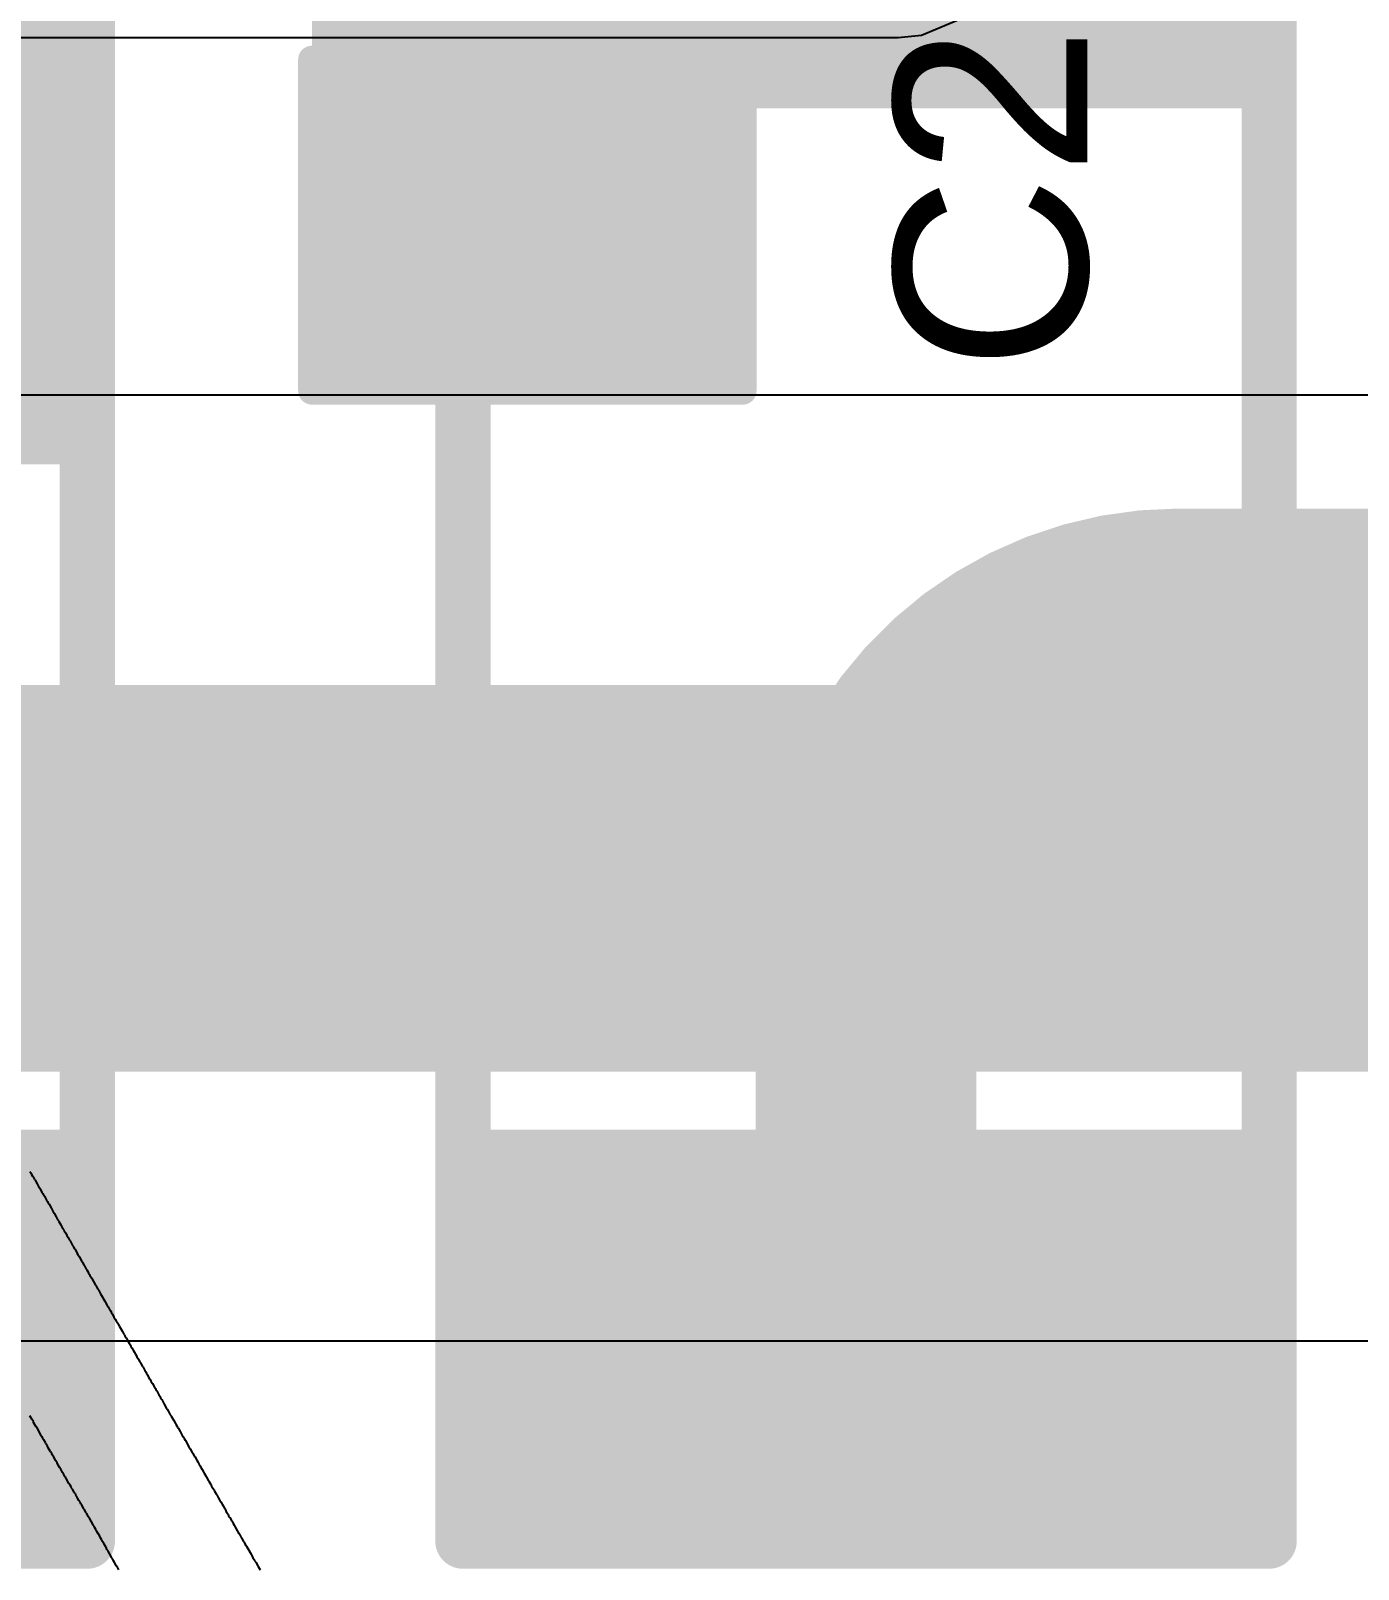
# Model space of a CAD drawing. Header units: inches. Extents: x 0 to 11.2, y -0.2 to 5.5.
# Drawn here: x 2.3409 to 2.5813, y 1.4935 to 1.7721 of the extents above; entities that cross this region are included whole.
import ezdxf

# ---------------------------------------------------------------- set-up
doc = ezdxf.new("R2010")
doc.units = ezdxf.units.IN
doc.header["$MEASUREMENT"] = 0
for name, color, linetype in [('Bottom Layer', 5, 'Continuous'), ('Bottom Overlay', 54, 'Continuous'), ('Bottom Paste', 16, 'Continuous'), ('Bottom Solder', 6, 'Continuous'), ('Top Layer', 1, 'Continuous'), ('Top Overlay', 2, 'Continuous'), ('Top Paste', 8, 'Continuous'), ('Top Solder', 216, 'Continuous')]:
    doc.layers.add(name, color=color, linetype=linetype)
doc.styles.add('Arial', font='', dxfattribs={"height": 0.2})
doc.styles.get('Arial').set_extended_font_data('Arial')

# ---------------------------------------------------------------- blocks, each defined once
blk = doc.blocks.new('RES_2512_B_16')
at = {"layer": 'Bottom Layer'}
for points in [[(-0.15945, 0.06693), (-0.09646, 0.06693), (-0.09646, -0.06693), (-0.15945, -0.06693)], [(0.09646, 0.06693), (0.15945, 0.06693), (0.15945, -0.06693), (0.09646, -0.06693)]]:
    blk.add_hatch(color=5, dxfattribs=at).paths.add_polyline_path(points)
at = {"layer": 'Bottom Paste'}
for points in [[(-0.15945, 0.06693), (-0.09646, 0.06693), (-0.09646, -0.06693), (-0.15945, -0.06693)], [(0.09646, 0.06693), (0.15945, 0.06693), (0.15945, -0.06693), (0.09646, -0.06693)]]:
    blk.add_hatch(color=16, dxfattribs=at).paths.add_polyline_path(points)
at = {"layer": 'Bottom Solder'}
for points in [[(-0.16345, 0.07093), (-0.09246, 0.07093), (-0.09246, -0.07093), (-0.16345, -0.07093)], [(0.09246, 0.07093), (0.16345, 0.07093), (0.16345, -0.07093), (0.09246, -0.07093)]]:
    blk.add_hatch(color=6, dxfattribs=at).paths.add_polyline_path(points)
at = {"layer": 'Bottom Overlay'}
for points in [[(-0.167, 0.073, 0.01, 0.01, 0), (-0.167, -0.073, 0.01, 0.01, 0)], [(-0.167, 0.073, 0.01, 0.01, 0), (0.16679, 0.073, 0.01, 0.01, 0)], [(0.16679, 0.073, 0.01, 0.01, 0), (0.16679, -0.073, 0.01, 0.01, 0)], [(-0.167, -0.073, 0.01, 0.01, 0), (0.16679, -0.073, 0.01, 0.01, 0)]]:
    blk.add_lwpolyline(points, format="xyseb", dxfattribs=at)
for points in [[(-0.1695, 0.073, 0.005, 0.005, 1), (-0.1645, 0.073, 0.005, 0.005, 1)], [(-0.1695, 0.073, 0.005, 0.005, 1), (-0.1645, 0.073, 0.005, 0.005, 1)], [(0.16429, 0.073, 0.005, 0.005, 1), (0.16929, 0.073, 0.005, 0.005, 1)], [(0.16429, 0.073, 0.005, 0.005, 1), (0.16929, 0.073, 0.005, 0.005, 1)], [(-0.1695, -0.073, 0.005, 0.005, 1), (-0.1645, -0.073, 0.005, 0.005, 1)], [(-0.1695, -0.073, 0.005, 0.005, 1), (-0.1645, -0.073, 0.005, 0.005, 1)], [(0.16429, -0.073, 0.005, 0.005, 1), (0.16929, -0.073, 0.005, 0.005, 1)], [(0.16429, -0.073, 0.005, 0.005, 1), (0.16929, -0.073, 0.005, 0.005, 1)]]:
    blk.add_lwpolyline(points, format="xyseb", close=True, dxfattribs=at)
blk = doc.blocks.new('RES_2512_19')
at = {"layer": 'Top Layer'}
for points in [[(-0.15945, 0.06693), (-0.09646, 0.06693), (-0.09646, -0.06693), (-0.15945, -0.06693)], [(0.09646, 0.06693), (0.15945, 0.06693), (0.15945, -0.06693), (0.09646, -0.06693)]]:
    blk.add_hatch(color=1, dxfattribs=at).paths.add_polyline_path(points)
at = {"layer": 'Top Paste'}
for points in [[(-0.15945, 0.06693), (-0.09646, 0.06693), (-0.09646, -0.06693), (-0.15945, -0.06693)], [(0.09646, 0.06693), (0.15945, 0.06693), (0.15945, -0.06693), (0.09646, -0.06693)]]:
    blk.add_hatch(color=8, dxfattribs=at).paths.add_polyline_path(points)
at = {"layer": 'Top Solder'}
for points in [[(-0.16345, 0.07093), (-0.09246, 0.07093), (-0.09246, -0.07093), (-0.16345, -0.07093)], [(0.09246, 0.07093), (0.16345, 0.07093), (0.16345, -0.07093), (0.09246, -0.07093)]]:
    blk.add_hatch(color=216, dxfattribs=at).paths.add_polyline_path(points)
at = {"layer": 'Top Overlay'}
for points in [[(-0.167, 0.073, 0.01, 0.01, 0), (0.16679, 0.073, 0.01, 0.01, 0)], [(-0.167, 0.073, 0.01, 0.01, 0), (-0.167, -0.073, 0.01, 0.01, 0)], [(0.16679, 0.073, 0.01, 0.01, 0), (0.16679, -0.073, 0.01, 0.01, 0)], [(-0.167, -0.073, 0.01, 0.01, 0), (0.16679, -0.073, 0.01, 0.01, 0)]]:
    blk.add_lwpolyline(points, format="xyseb", dxfattribs=at)
for points in [[(-0.1695, 0.073, 0.005, 0.005, 1), (-0.1645, 0.073, 0.005, 0.005, 1)], [(-0.1695, 0.073, 0.005, 0.005, 1), (-0.1645, 0.073, 0.005, 0.005, 1)], [(0.16429, 0.073, 0.005, 0.005, 1), (0.16929, 0.073, 0.005, 0.005, 1)], [(0.16429, 0.073, 0.005, 0.005, 1), (0.16929, 0.073, 0.005, 0.005, 1)], [(-0.1695, -0.073, 0.005, 0.005, 1), (-0.1645, -0.073, 0.005, 0.005, 1)], [(-0.1695, -0.073, 0.005, 0.005, 1), (-0.1645, -0.073, 0.005, 0.005, 1)], [(0.16429, -0.073, 0.005, 0.005, 1), (0.16929, -0.073, 0.005, 0.005, 1)], [(0.16429, -0.073, 0.005, 0.005, 1), (0.16929, -0.073, 0.005, 0.005, 1)]]:
    blk.add_lwpolyline(points, format="xyseb", close=True, dxfattribs=at)
blk = doc.blocks.new('RES_2512_B_23')
at = {"layer": 'Bottom Layer'}
for points in [[(-0.15945, 0.06693), (-0.09646, 0.06693), (-0.09646, -0.06693), (-0.15945, -0.06693)], [(0.09646, 0.06693), (0.15945, 0.06693), (0.15945, -0.06693), (0.09646, -0.06693)]]:
    blk.add_hatch(color=5, dxfattribs=at).paths.add_polyline_path(points)
at = {"layer": 'Bottom Paste'}
for points in [[(-0.15945, 0.06693), (-0.09646, 0.06693), (-0.09646, -0.06693), (-0.15945, -0.06693)], [(0.09646, 0.06693), (0.15945, 0.06693), (0.15945, -0.06693), (0.09646, -0.06693)]]:
    blk.add_hatch(color=16, dxfattribs=at).paths.add_polyline_path(points)
at = {"layer": 'Bottom Solder'}
for points in [[(-0.16345, 0.07093), (-0.09246, 0.07093), (-0.09246, -0.07093), (-0.16345, -0.07093)], [(0.09246, 0.07093), (0.16345, 0.07093), (0.16345, -0.07093), (0.09246, -0.07093)]]:
    blk.add_hatch(color=6, dxfattribs=at).paths.add_polyline_path(points)
at = {"layer": 'Bottom Overlay'}
for points in [[(-0.167, 0.073, 0.01, 0.01, 0), (-0.167, -0.073, 0.01, 0.01, 0)], [(-0.167, 0.073, 0.01, 0.01, 0), (0.16679, 0.073, 0.01, 0.01, 0)], [(0.16679, 0.073, 0.01, 0.01, 0), (0.16679, -0.073, 0.01, 0.01, 0)], [(-0.167, -0.073, 0.01, 0.01, 0), (0.16679, -0.073, 0.01, 0.01, 0)]]:
    blk.add_lwpolyline(points, format="xyseb", dxfattribs=at)
for points in [[(-0.1695, 0.073, 0.005, 0.005, 1), (-0.1645, 0.073, 0.005, 0.005, 1)], [(-0.1695, 0.073, 0.005, 0.005, 1), (-0.1645, 0.073, 0.005, 0.005, 1)], [(0.16429, 0.073, 0.005, 0.005, 1), (0.16929, 0.073, 0.005, 0.005, 1)], [(0.16429, 0.073, 0.005, 0.005, 1), (0.16929, 0.073, 0.005, 0.005, 1)], [(-0.1695, -0.073, 0.005, 0.005, 1), (-0.1645, -0.073, 0.005, 0.005, 1)], [(-0.1695, -0.073, 0.005, 0.005, 1), (-0.1645, -0.073, 0.005, 0.005, 1)], [(0.16429, -0.073, 0.005, 0.005, 1), (0.16929, -0.073, 0.005, 0.005, 1)], [(0.16429, -0.073, 0.005, 0.005, 1), (0.16929, -0.073, 0.005, 0.005, 1)]]:
    blk.add_lwpolyline(points, format="xyseb", close=True, dxfattribs=at)
blk = doc.blocks.new('C___1206_62')
at = {"layer": 'Top Layer'}
for points in [[(-0.08, 0.035), (-0.02, 0.035), (-0.02, -0.035), (-0.08, -0.035)], [(0.02, 0.035), (0.08, 0.035), (0.08, -0.035), (0.02, -0.035)]]:
    blk.add_hatch(color=1, dxfattribs=at).paths.add_polyline_path(points)
at = {"layer": 'Top Paste'}
for points in [[(-0.08, 0.035), (-0.02, 0.035), (-0.02, -0.035), (-0.08, -0.035)], [(0.02, 0.035), (0.08, 0.035), (0.08, -0.035), (0.02, -0.035)]]:
    blk.add_hatch(color=8, dxfattribs=at).paths.add_polyline_path(points)
at = {"layer": 'Top Solder'}
for points in [[(-0.084, 0.039), (-0.016, 0.039), (-0.016, -0.039), (-0.084, -0.039)], [(0.016, 0.039), (0.084, 0.039), (0.084, -0.039), (0.016, -0.039)]]:
    blk.add_hatch(color=216, dxfattribs=at).paths.add_polyline_path(points)
at = {"layer": 'Top Overlay'}
for points in [[(-0.084, 0.039, 0.005, 0.005, 0), (-0.024, 0.039, 0.005, 0.005, 0)], [(-0.084, 0.039, 0.005, 0.005, 0), (-0.084, -0.039, 0.005, 0.005, 0)], [(0.024, 0.039, 0.005, 0.005, 0), (0.084, 0.039, 0.005, 0.005, 0)], [(0.084, 0.039, 0.005, 0.005, 0), (0.084, -0.039, 0.005, 0.005, 0)], [(-0.084, -0.039, 0.005, 0.005, 0), (-0.024, -0.039, 0.005, 0.005, 0)], [(0.024, -0.039, 0.005, 0.005, 0), (0.084, -0.039, 0.005, 0.005, 0)]]:
    blk.add_lwpolyline(points, format="xyseb", dxfattribs=at)
for points in [[(-0.08525, 0.039, 0.0025, 0.0025, 1), (-0.08275, 0.039, 0.0025, 0.0025, 1)], [(-0.08525, 0.039, 0.0025, 0.0025, 1), (-0.08275, 0.039, 0.0025, 0.0025, 1)], [(-0.02525, 0.039, 0.0025, 0.0025, 1), (-0.02275, 0.039, 0.0025, 0.0025, 1)], [(0.02275, 0.039, 0.0025, 0.0025, 1), (0.02525, 0.039, 0.0025, 0.0025, 1)], [(0.08275, 0.039, 0.0025, 0.0025, 1), (0.08525, 0.039, 0.0025, 0.0025, 1)], [(0.08275, 0.039, 0.0025, 0.0025, 1), (0.08525, 0.039, 0.0025, 0.0025, 1)], [(-0.08525, -0.039, 0.0025, 0.0025, 1), (-0.08275, -0.039, 0.0025, 0.0025, 1)], [(-0.08525, -0.039, 0.0025, 0.0025, 1), (-0.08275, -0.039, 0.0025, 0.0025, 1)], [(-0.02525, -0.039, 0.0025, 0.0025, 1), (-0.02275, -0.039, 0.0025, 0.0025, 1)], [(0.02275, -0.039, 0.0025, 0.0025, 1), (0.02525, -0.039, 0.0025, 0.0025, 1)], [(0.08275, -0.039, 0.0025, 0.0025, 1), (0.08525, -0.039, 0.0025, 0.0025, 1)], [(0.08275, -0.039, 0.0025, 0.0025, 1), (0.08525, -0.039, 0.0025, 0.0025, 1)]]:
    blk.add_lwpolyline(points, format="xyseb", close=True, dxfattribs=at)

msp = doc.modelspace()

# ---------------------------------------------------------------- linework, layer by layer
at = {"layer": 'Bottom Layer'}
for points in [[(2.49216, 1.60889, 0.04, 0.04, -0.414214), (2.54881, 1.66554, 0.04, 0.04, 0)], [(2.54881, 1.66554, 0.04, 0.04, 0), (2.64379, 1.66554, 0.04, 0.04, 0)], [(2.49216, 1.53759, 0.04, 0.04, 0), (2.49216, 1.60889, 0.04, 0.04, 0)]]:
    msp.add_lwpolyline(points, format="xyseb", dxfattribs=at)
for points in [[(2.53881, 1.66554, 0.02, 0.02, 1), (2.55881, 1.66554, 0.02, 0.02, 1)], [(2.53881, 1.66554, 0.02, 0.02, 1), (2.55881, 1.66554, 0.02, 0.02, 1)], [(2.48216, 1.60889, 0.02, 0.02, 1), (2.50216, 1.60889, 0.02, 0.02, 1)], [(2.48216, 1.60889, 0.02, 0.02, 1), (2.50216, 1.60889, 0.02, 0.02, 1)], [(2.48216, 1.53759, 0.02, 0.02, 1), (2.50216, 1.53759, 0.02, 0.02, 1)]]:
    msp.add_lwpolyline(points, format="xyseb", close=True, dxfattribs=at)
at = {"layer": 'Top Layer'}
for p, q in [((2.50221, 1.77127), (2.51, 1.77449)), ((1.99701, 1.77085), (2.498, 1.77085)), ((2.498, 1.77085), (2.50221, 1.77127)), ((2.83109, 1.70609), (1.99523, 1.70609)), ((1.50482, 1.53482), (3.02, 1.53482))]:
    msp.add_line(p, q, dxfattribs=at)
msp.add_lwpolyline([(1.44717, 1.61855, 0.07, 0.07, 0), (2.89588, 1.61855, 0.07, 0.07, 0)], format="xyseb", dxfattribs=at)
at = {"layer": 'Top Overlay'}
for p, q in [((2.34077, 1.56548), (2.34095, 1.56522)), ((2.34095, 1.56522), (2.34106, 1.56493)), ((2.34106, 1.56493), (2.34123, 1.56466)), ((2.34123, 1.56466), (2.3413, 1.5646)), ((2.3413, 1.5646), (2.34134, 1.56451)), ((2.34134, 1.56451), (2.34161, 1.56402)), ((2.34161, 1.56402), (2.3417, 1.56393)), ((2.3417, 1.56393), (2.34205, 1.56327)), ((2.34205, 1.56327), (2.34232, 1.56278)), ((2.34232, 1.56278), (2.34254, 1.56247)), ((2.34254, 1.56247), (2.34267, 1.56216)), ((2.34267, 1.56216), (2.34289, 1.56176)), ((2.34289, 1.56176), (2.34307, 1.5615)), ((2.34307, 1.5615), (2.34329, 1.5611)), ((2.34329, 1.5611), (2.34343, 1.56097)), ((2.34343, 1.56097), (2.34351, 1.56074)), ((2.34351, 1.56074), (2.34378, 1.56026)), ((2.34378, 1.56026), (2.34391, 1.56004)), ((2.34391, 1.56004), (2.34413, 1.55964)), ((2.34413, 1.55964), (2.34422, 1.55955)), ((2.34422, 1.55955), (2.34458, 1.55888)), ((2.34458, 1.55888), (2.34467, 1.5588)), ((2.34467, 1.5588), (2.34484, 1.5584)), ((2.34484, 1.5584), (2.34498, 1.55818)), ((2.34498, 1.55818), (2.3452, 1.55787)), ((2.3452, 1.55787), (2.34524, 1.55769)), ((2.34524, 1.55769), (2.34553, 1.55727)), ((2.34553, 1.55727), (2.34584, 1.55665)), ((2.34584, 1.55665), (2.34595, 1.55654)), ((2.34595, 1.55654), (2.34599, 1.55645)), ((2.34599, 1.55645), (2.34635, 1.55579)), ((2.34635, 1.55579), (2.34652, 1.55548)), ((2.34652, 1.55548), (2.34681, 1.55506)), ((2.34681, 1.55506), (2.34692, 1.55481)), ((2.34692, 1.55481), (2.34697, 1.55472)), ((2.34697, 1.55472), (2.34726, 1.5543)), ((2.34726, 1.5543), (2.34745, 1.55388)), ((2.34745, 1.55388), (2.34768, 1.55353)), ((2.34768, 1.55353), (2.34794, 1.55304)), ((2.34794, 1.55304), (2.34807, 1.55291)), ((2.34807, 1.55291), (2.34816, 1.55269)), ((2.34816, 1.55269), (2.34843, 1.5522)), ((2.34843, 1.5522), (2.34852, 1.55211)), ((2.34852, 1.55211), (2.34861, 1.55189)), ((2.34861, 1.55189), (2.34883, 1.55149)), ((2.34883, 1.55149), (2.34892, 1.5514)), ((2.34892, 1.5514), (2.34927, 1.55074)), ((2.34927, 1.55074), (2.34945, 1.55047)), ((2.34945, 1.55047), (2.34967, 1.55007)), ((2.34967, 1.55007), (2.34976, 1.54999)), ((2.34976, 1.54999), (2.35011, 1.54932)), ((2.35011, 1.54932), (2.35029, 1.54906)), ((2.35029, 1.54906), (2.35033, 1.54888)), ((2.35033, 1.54888), (2.35055, 1.54848)), ((2.35055, 1.54848), (2.35064, 1.54839)), ((2.35064, 1.54839), (2.35095, 1.54782)), ((2.35095, 1.54782), (2.35108, 1.54768)), ((2.35108, 1.54768), (2.35122, 1.54737)), ((2.35122, 1.54737), (2.35139, 1.54706)), ((2.35139, 1.54706), (2.35157, 1.5468)), ((2.35157, 1.5468), (2.35162, 1.54662)), ((2.35162, 1.54662), (2.3519, 1.5462)), ((2.3519, 1.5462), (2.35197, 1.54613)), ((2.35197, 1.54613), (2.35228, 1.54556)), ((2.35228, 1.54556), (2.35263, 1.54489)), ((2.35263, 1.54489), (2.35272, 1.54481)), ((2.35272, 1.54481), (2.35277, 1.54472)), ((2.35277, 1.54472), (2.35308, 1.54414)), ((2.35308, 1.54414), (2.35317, 1.54405)), ((2.35317, 1.54405), (2.35356, 1.5433)), ((2.35356, 1.5433), (2.35374, 1.54304)), ((2.35374, 1.54304), (2.35392, 1.54273)), ((2.35392, 1.54273), (2.35432, 1.54197)), ((2.35432, 1.54197), (2.3544, 1.54188)), ((2.3544, 1.54188), (2.35476, 1.54122)), ((2.35476, 1.54122), (2.35494, 1.54095)), ((2.35494, 1.54095), (2.35525, 1.54038)), ((2.35525, 1.54038), (2.35533, 1.54029)), ((2.35533, 1.54029), (2.35547, 1.53998)), ((2.35547, 1.53998), (2.35551, 1.53989)), ((2.35551, 1.53989), (2.35571, 1.53965)), ((2.35571, 1.53965), (2.35598, 1.53912)), ((2.35598, 1.53912), (2.3562, 1.53876)), ((2.3562, 1.53876), (2.35646, 1.53832)), ((2.35646, 1.53832), (2.35664, 1.53805)), ((2.35664, 1.53805), (2.35673, 1.53783)), ((2.35673, 1.53783), (2.35699, 1.53739)), ((2.35699, 1.53739), (2.35733, 1.53679)), ((2.35733, 1.53679), (2.3575, 1.53653)), ((2.3575, 1.53653), (2.35777, 1.53604)), ((2.35777, 1.53604), (2.35786, 1.53595)), ((2.35786, 1.53595), (2.35795, 1.53573)), ((2.35795, 1.53573), (2.35817, 1.53533)), ((2.35817, 1.53533), (2.35826, 1.53524)), ((2.35826, 1.53524), (2.3583, 1.53516)), ((2.3583, 1.53516), (2.35857, 1.53467)), ((2.35857, 1.53467), (2.35874, 1.5344)), ((2.35874, 1.5344), (2.35883, 1.53418)), ((2.35883, 1.53418), (2.35905, 1.53378)), ((2.35905, 1.53378), (2.35923, 1.53352)), ((2.35923, 1.53352), (2.35945, 1.53312)), ((2.35945, 1.53312), (2.35963, 1.53285)), ((2.35963, 1.53285), (2.35989, 1.53237)), ((2.35989, 1.53237), (2.36007, 1.5321)), ((2.36007, 1.5321), (2.36012, 1.53192)), ((2.36012, 1.53192), (2.3604, 1.5315)), ((2.3604, 1.5315), (2.36067, 1.53097)), ((2.36067, 1.53097), (2.36078, 1.53082)), ((2.36078, 1.53082), (2.36113, 1.53015)), ((2.36113, 1.53015), (2.36127, 1.53002)), ((2.36127, 1.53002), (2.36131, 1.52993)), ((2.36131, 1.52993), (2.36158, 1.52944)), ((2.36158, 1.52944), (2.36175, 1.52918)), ((2.36175, 1.52918), (2.36186, 1.52889)), ((2.36186, 1.52889), (2.36204, 1.52863)), ((2.36204, 1.52863), (2.36211, 1.52856)), ((2.36211, 1.52856), (2.36224, 1.52825)), ((2.36224, 1.52825), (2.36242, 1.52794)), ((2.36242, 1.52794), (2.36255, 1.52781)), ((2.36255, 1.52781), (2.36268, 1.5275)), ((2.36268, 1.5275), (2.36273, 1.52741)), ((2.36273, 1.52741), (2.36295, 1.5271)), ((2.36295, 1.5271), (2.36326, 1.52652)), ((2.36326, 1.52652), (2.36348, 1.52621)), ((2.36348, 1.52621), (2.36355, 1.52597)), ((2.36355, 1.52597), (2.36366, 1.52581)), ((2.36366, 1.52581), (2.36375, 1.52573)), ((2.36375, 1.52573), (2.36379, 1.52564)), ((2.36379, 1.52564), (2.3641, 1.52506)), ((2.3641, 1.52506), (2.36428, 1.5248)), ((2.36428, 1.5248), (2.36439, 1.52451)), ((2.36439, 1.52451), (2.36456, 1.52424)), ((2.36456, 1.52424), (2.36463, 1.52418)), ((2.36463, 1.52418), (2.36468, 1.52409)), ((2.36468, 1.52409), (2.36507, 1.52333)), ((2.3411, 1.52061), (2.34077, 1.52121)), ((2.36507, 1.52333), (2.36543, 1.52267)), ((2.36543, 1.52267), (2.36561, 1.52241)), ((2.36561, 1.52241), (2.36583, 1.52201)), ((2.36583, 1.52201), (2.36609, 1.52152)), ((2.36609, 1.52152), (2.36618, 1.52143)), ((2.36618, 1.52143), (2.36623, 1.52134)), ((2.36623, 1.52134), (2.36631, 1.52125)), ((2.36631, 1.52125), (2.36636, 1.52117)), ((2.34139, 1.52019), (2.3411, 1.52061)), ((2.34143, 1.52001), (2.34139, 1.52019)), ((2.34161, 1.51975), (2.34143, 1.52001)), ((2.34188, 1.51926), (2.34161, 1.51975)), ((2.3421, 1.51895), (2.34188, 1.51926)), ((2.34241, 1.51838), (2.3421, 1.51895)), ((2.36636, 1.52117), (2.36662, 1.52068)), ((2.36662, 1.52068), (2.3668, 1.52041)), ((2.3668, 1.52041), (2.36711, 1.51984)), ((2.36711, 1.51984), (2.3672, 1.51975)), ((2.3672, 1.51975), (2.36733, 1.51944)), ((2.36733, 1.51944), (2.36751, 1.51913)), ((2.36751, 1.51913), (2.3676, 1.51904)), ((2.3676, 1.51904), (2.36764, 1.51895)), ((2.36764, 1.51895), (2.36795, 1.51838)), ((2.34276, 1.51771), (2.34241, 1.51838)), ((2.34281, 1.51762), (2.34276, 1.51771)), ((2.34294, 1.51749), (2.34281, 1.51762)), ((2.34312, 1.51718), (2.34294, 1.51749)), ((2.3432, 1.51696), (2.34312, 1.51718)), ((2.34329, 1.51687), (2.3432, 1.51696)), ((2.34356, 1.51638), (2.34329, 1.51687)), ((2.34365, 1.51616), (2.34356, 1.51638)), ((2.34371, 1.5161), (2.34365, 1.51616)), ((2.34393, 1.51574), (2.34371, 1.5161)), ((2.34405, 1.51545), (2.34393, 1.51574)), ((2.36795, 1.51838), (2.36804, 1.51829)), ((2.36804, 1.51829), (2.36822, 1.51789)), ((2.36822, 1.51789), (2.36835, 1.51767)), ((2.36835, 1.51767), (2.36857, 1.51736)), ((2.36857, 1.51736), (2.36866, 1.51714)), ((2.36866, 1.51714), (2.36884, 1.51683)), ((2.36884, 1.51683), (2.36893, 1.51674)), ((2.36893, 1.51674), (2.36955, 1.51559)), ((2.34427, 1.51514), (2.34405, 1.51545)), ((2.34444, 1.51483), (2.34427, 1.51514)), ((2.34449, 1.51475), (2.34444, 1.51483)), ((2.34455, 1.51468), (2.34449, 1.51475)), ((2.34473, 1.51441), (2.34455, 1.51468)), ((2.34484, 1.51413), (2.34473, 1.51441)), ((2.34502, 1.51386), (2.34484, 1.51413)), ((2.34537, 1.5132), (2.34502, 1.51386)), ((2.34546, 1.51311), (2.34537, 1.5132)), ((2.34568, 1.51271), (2.34546, 1.51311)), ((2.36955, 1.51559), (2.36977, 1.51528)), ((2.36977, 1.51528), (2.37008, 1.5147)), ((2.37008, 1.5147), (2.37025, 1.51444)), ((2.37025, 1.51444), (2.37052, 1.51395)), ((2.37052, 1.51395), (2.37061, 1.51386)), ((2.37061, 1.51386), (2.37096, 1.5132)), ((2.37096, 1.5132), (2.37114, 1.51293)), ((2.37114, 1.51293), (2.3714, 1.51244)), ((2.34582, 1.5124), (2.34568, 1.51271)), ((2.3459, 1.51231), (2.34582, 1.5124)), ((2.34617, 1.51182), (2.3459, 1.51231)), ((2.34635, 1.51156), (2.34617, 1.51182)), ((2.34666, 1.51098), (2.34635, 1.51156)), ((2.34683, 1.51072), (2.34666, 1.51098)), ((2.3471, 1.51023), (2.34683, 1.51072)), ((2.34714, 1.51014), (2.3471, 1.51023)), ((2.34723, 1.51005), (2.34714, 1.51014)), ((2.34745, 1.50966), (2.34723, 1.51005)), ((2.3714, 1.51244), (2.37158, 1.51218)), ((2.37158, 1.51218), (2.37163, 1.512)), ((2.37163, 1.512), (2.37194, 1.51151)), ((2.37194, 1.51151), (2.37229, 1.51085)), ((2.37229, 1.51085), (2.37247, 1.51054)), ((2.37247, 1.51054), (2.37269, 1.51023)), ((2.37269, 1.51023), (2.37273, 1.51014)), ((2.37273, 1.51014), (2.37309, 1.50948)), ((2.34781, 1.50899), (2.34745, 1.50966)), ((2.34803, 1.50868), (2.34781, 1.50899)), ((2.34821, 1.50837), (2.34803, 1.50868)), ((2.3483, 1.50815), (2.34821, 1.50837)), ((2.34847, 1.50797), (2.3483, 1.50815)), ((2.34878, 1.5074), (2.34847, 1.50797)), ((2.34883, 1.50731), (2.34878, 1.5074)), ((2.34898, 1.50715), (2.34883, 1.50731)), ((2.37309, 1.50948), (2.37318, 1.50939)), ((2.37318, 1.50939), (2.37349, 1.50881)), ((2.37349, 1.50881), (2.37357, 1.50873)), ((2.37357, 1.50873), (2.37366, 1.5085)), ((2.37366, 1.5085), (2.37388, 1.50811)), ((2.37388, 1.50811), (2.37411, 1.5078)), ((2.37411, 1.5078), (2.37419, 1.50757)), ((2.37419, 1.50757), (2.3745, 1.50709)), ((2.34907, 1.50693), (2.34898, 1.50715)), ((2.34914, 1.50669), (2.34907, 1.50693)), ((2.34931, 1.50642), (2.34914, 1.50669)), ((2.3496, 1.50591), (2.34931, 1.50642)), ((2.3498, 1.50567), (2.3496, 1.50591)), ((2.34984, 1.50558), (2.3498, 1.50567)), ((2.34993, 1.50549), (2.34984, 1.50558)), ((2.34998, 1.50532), (2.34993, 1.50549)), ((2.35015, 1.50505), (2.34998, 1.50532)), ((2.35038, 1.50465), (2.35015, 1.50505)), ((2.35046, 1.50443), (2.35038, 1.50465)), ((2.3745, 1.50709), (2.37459, 1.50687)), ((2.37459, 1.50687), (2.37464, 1.50678)), ((2.37464, 1.50678), (2.37486, 1.50647)), ((2.37486, 1.50647), (2.37517, 1.50589)), ((2.37517, 1.50589), (2.37534, 1.50563)), ((2.37534, 1.50563), (2.37557, 1.50523)), ((2.37557, 1.50523), (2.37574, 1.50496)), ((2.37574, 1.50496), (2.37605, 1.50439)), ((2.3506, 1.5043), (2.35046, 1.50443)), ((2.35086, 1.50381), (2.3506, 1.5043)), ((2.35091, 1.50372), (2.35086, 1.50381)), ((2.351, 1.50363), (2.35091, 1.50372)), ((2.35135, 1.50297), (2.351, 1.50363)), ((2.35139, 1.50288), (2.35135, 1.50297)), ((2.35148, 1.50279), (2.35139, 1.50288)), ((2.35219, 1.50147), (2.35148, 1.50279)), ((2.37605, 1.50439), (2.37614, 1.5043)), ((2.37614, 1.5043), (2.37625, 1.50401)), ((2.37625, 1.50401), (2.37632, 1.50386)), ((2.37632, 1.50386), (2.37663, 1.50341)), ((2.37663, 1.50341), (2.37674, 1.50313)), ((2.37674, 1.50313), (2.37692, 1.50286)), ((2.37692, 1.50286), (2.37698, 1.50279)), ((2.37698, 1.50279), (2.37734, 1.50213)), ((2.37734, 1.50213), (2.37743, 1.50204)), ((2.37743, 1.50204), (2.37756, 1.50173)), ((2.37756, 1.50173), (2.37774, 1.50142)), ((2.35228, 1.50138), (2.35219, 1.50147)), ((2.35232, 1.50129), (2.35228, 1.50138)), ((2.35239, 1.50122), (2.35232, 1.50129)), ((2.3525, 1.50093), (2.35239, 1.50122)), ((2.35272, 1.50062), (2.3525, 1.50093)), ((2.3529, 1.50031), (2.35272, 1.50062)), ((2.35303, 1.5), (2.3529, 1.50031)), ((2.35312, 1.49992), (2.35303, 1.5)), ((2.35339, 1.49943), (2.35312, 1.49992)), ((2.35356, 1.49916), (2.35339, 1.49943)), ((2.35374, 1.49885), (2.35356, 1.49916)), ((2.37774, 1.50142), (2.37782, 1.50133)), ((2.37782, 1.50133), (2.37813, 1.50076)), ((2.37813, 1.50076), (2.37831, 1.50049)), ((2.37831, 1.50049), (2.37842, 1.5002)), ((2.37842, 1.5002), (2.3786, 1.49994)), ((2.3786, 1.49994), (2.37867, 1.49987)), ((2.37867, 1.49987), (2.37871, 1.49978)), ((2.37871, 1.49978), (2.37902, 1.49921)), ((2.37902, 1.49921), (2.37911, 1.49912)), ((2.37911, 1.49912), (2.37915, 1.49903)), ((2.37915, 1.49903), (2.37946, 1.49845)), ((2.35392, 1.49845), (2.35374, 1.49885)), ((2.35414, 1.49814), (2.35392, 1.49845)), ((2.35418, 1.49797), (2.35414, 1.49814)), ((2.35449, 1.49752), (2.35418, 1.49797)), ((2.35454, 1.49744), (2.35449, 1.49752)), ((2.35471, 1.49704), (2.35454, 1.49744)), ((2.35476, 1.49695), (2.35471, 1.49704)), ((2.35485, 1.49686), (2.35476, 1.49695)), ((2.35556, 1.49553), (2.35485, 1.49686)), ((2.37946, 1.49845), (2.37955, 1.49837)), ((2.37955, 1.49837), (2.37968, 1.49806)), ((2.37968, 1.49806), (2.37986, 1.49775)), ((2.37986, 1.49775), (2.37999, 1.49761)), ((2.37999, 1.49761), (2.38061, 1.49646)), ((2.38061, 1.49646), (2.38083, 1.49615)), ((2.38083, 1.49615), (2.38092, 1.49593)), ((2.35564, 1.49544), (2.35556, 1.49553)), ((2.35569, 1.49536), (2.35564, 1.49544)), ((2.3558, 1.49525), (2.35569, 1.49536)), ((2.35591, 1.49496), (2.3558, 1.49525)), ((2.35609, 1.49469), (2.35591, 1.49496)), ((2.35644, 1.49403), (2.35609, 1.49469)), ((2.35653, 1.49394), (2.35644, 1.49403)), ((2.35684, 1.49336), (2.35653, 1.49394)), ((2.38092, 1.49593), (2.38114, 1.49553)), ((2.38114, 1.49553), (2.38132, 1.49527)), ((2.38132, 1.49527), (2.38141, 1.49505)), ((2.38141, 1.49505), (2.38145, 1.49496)), ((2.38145, 1.49496), (2.38165, 1.49471)), ((2.38165, 1.49471), (2.38172, 1.49465)), ((2.38172, 1.49465), (2.38183, 1.49436)), ((2.38183, 1.49436), (2.3821, 1.49392)), ((2.3821, 1.49392), (2.38243, 1.49332))]:
    msp.add_line(p, q, dxfattribs=at)

# ---------------------------------------------------------------- block references
at = {"rotation": 90}
for name, p in [('RES_2512_19', (2.27816, 1.86554)), ('C___1206_62', (2.43083, 1.79085)), ('RES_2512_B_23', (2.27816, 1.66554)), ('RES_2512_B_16', (2.49216, 1.66554))]:
    msp.add_blockref(name, p, dxfattribs=at)

# ---------------------------------------------------------------- texts
at = {"layer": 'Top Overlay', "style": 'Arial'}
msp.add_text('C23', height=0.035, rotation=90, dxfattribs=at).set_placement((2.53223, 1.71047))

doc.saveas('drawing.dxf')
